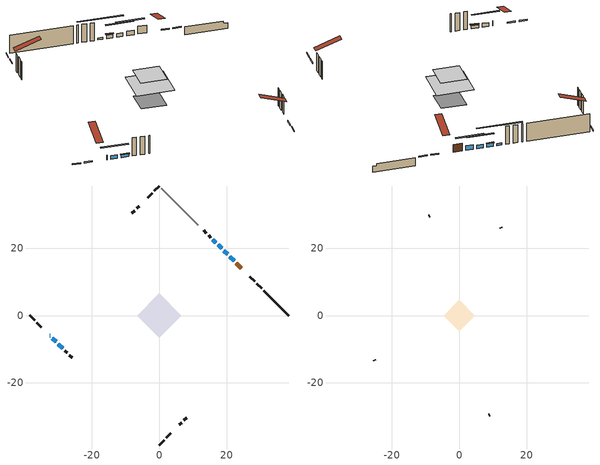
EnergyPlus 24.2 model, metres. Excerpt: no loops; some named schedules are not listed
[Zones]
conditioned space
 floor adiabatic (AdiabaticFloorConstruction): -6.56,0 0,6.56 6.56,0 0,-6.56 z3.05
 floor foundation (Slab1 construction): -4.46,0 0,4.46 4.46,0 0,-4.46 z-1.52
 wall outside (RimJoist1 construction): 0,-38.46 1.44,-37.02 / -38.46,0 -37.02,-1.44 / 0,38.46 -1.44,37.02 / 30.4,8.06 28.96,9.5 z0.61:0.91
 wall outside (RimJoist2 construction): 2.1,-36.36 3.49,-34.97 / -36.36,-2.1 -34.97,-3.49 / -2.1,36.36 -3.49,34.97 / 28.3,10.16 26.91,11.55 z0.61:0.91
 wall outside (AdiabaticWallConstruction 1): 24.41,14.05 22.89,15.57 z0.61:2.64
 wall outside (AdiabaticWallConstruction): -32.47,-5.99 -32.41,-6.05 / 22.24,16.22 20.94,17.52 z0.61:1.83; -31.76,-6.7 -30.64,-7.82 z0.61:1.58; 20.29,18.17 19.21,19.25 / 18.55,19.91 17.47,20.99 z0.61:1.53; -29.99,-8.47 -28.69,-9.77 z0.61:1.37; 16.82,21.64 15.95,22.51 z0.61:1.12
 wall outside (Wall1 construction): 5.99,-32.47 6.66,-31.8 / -28.04,-10.42 -27.37,-11.09 / -5.99,32.47 -6.66,31.8 / 15.3,23.16 14.63,23.83 z0.61:5.49
 wall outside (Wall2 construction): 7.31,-31.15 8.13,-30.33 / -26.71,-11.75 -25.9,-12.56 / -7.31,31.15 -8.13,30.33 / 13.97,24.49 13.16,25.3 z0.61:5.49
 wall foundation (FoundationWall1 construction): 31.06,7.4,-1.52 31.06,7.4,0.61 37.72,0.74,0.61 37.72,0.74,0.02 38.46,0,0.02 38.46,0,-1.52
 wall adiabatic (Wall4 construction): 11.64,26.82 0.66,37.8 z0.61:5.49
 window (WindowConstruction 5): -32.47,-5.99 -32.41,-6.05 z0.61:1.83
 window (WindowConstruction): 22.24,16.22 20.94,17.52 z0.61:1.83
 window (WindowConstruction 1): -31.76,-6.7 -30.64,-7.82 z0.61:1.58
 window (WindowConstruction 2): 20.29,18.17 19.21,19.25 z0.61:1.52
 window (WindowConstruction 3): 18.55,19.91 17.47,20.99 z0.61:1.52
 window (WindowConstruction 4): -29.99,-8.47 -28.69,-9.77 z0.61:1.37
 window (WindowConstruction 6): 16.82,21.64 15.95,22.51 z0.61:1.12
 door (Door): 24.41,14.05 22.89,15.57 z0.61:2.64
 ceiling adiabatic (AdiabaticFloorConstruction): 0,-6.56 6.56,0 0,6.56 -6.56,0 z3.05
attic - vented
 floor to conditioned space (Floor1 construction Reversed): -4.64,0 0,4.64 4.64,0 0,-4.64 z5.49
 wall outside (Wall3 construction): 8.78,-29.68 8.99,-29.47 / -25.24,-13.22 -25.04,-13.42 / -8.78,29.68 -8.99,29.47 / 12.51,25.95 12.3,26.16 z0.61:5.49
 roof outside (Roof1 construction): 5.34,-33.12,5.49 0.82,-28.61,7.62 -0.37,-29.8,7.62 4.14,-34.32,5.49; -33.12,-5.34,5.49 -28.61,-0.82,7.62 -29.8,0.37,7.62 -34.32,-4.14,5.49; -5.34,33.12,5.49 -0.82,28.61,7.62 0.37,29.8,7.62 -4.14,34.32,5.49; 25.06,13.4,5.49 20.55,8.88,7.62 21.74,7.69,7.62 26.26,12.21,5.49
shading: 19.08,19.38 24.1,14.36 24.39,14.65 19.37,19.67 z4.47; -28.78,-9.68 -33.62,-4.84 -33.91,-5.13 -29.07,-9.97 z4.22; 17.34,21.12 22.15,16.31 22.44,16.6 17.63,21.41 z4.16; 17.33,21.13 18.69,19.77 18.98,20.06 17.62,21.42 z1.73; -28.55,-9.91 -30.13,-8.33 -30.42,-8.62 -28.84,-10.2 z1.57; 12.36,26.1 20.41,18.05 20.7,18.34 12.65,26.39 z6.2
[Building]
Building 1: Terrain=Suburbs
[Site:Location]
Edmonton Intl AP_AB: Latitude {deg}=53.31; Longitude {deg}=-113.58; Time Zone {hr}=-7; Elevation {m}=723; Keep Site Location Information=Yes
[Site:GroundTemperature:Shallow]
-1.56185, -3.61833, -3.78302, -2.80711, 1.11059, 5.01004, 8.39065, 10.5322, 10.7141, 8.97234, 5.67794, 1.89811
[Site:WaterMainsTemperature]
Calculation Method=Schedule; Temperature Schedule=mains temperature schedule
[Material] Roughness=Rough; Thermal Absorptance=0.9
Name | Thickness {m} | Conductivity {W/m-K} | Density {kg/m3} | Specific Heat {J/kg-K} | Solar Absorptance | Visible Absorptance
asphalt or fiberglass shingles | 0.00635 | 0.162714 | 1121.4 | 1465.45 | 0.4 | 0.4
ceiling stud and cavity | 0.1397 | 0.0800577 | 65.682 | 1177.47 | 0.7 | 0.7
concrete 4.0 in. | 0.1016 | 1.803125 | 2242.8 | 837.4 | 0.7 | 0.7
concrete 8.0 in. | 0.2032 | 1.803125 | 2242.8 | 837.4 | 0.7 | 0.7
door material | 0.04445 | 0.327969 | 512.64 | 1214.23 | 0.7 | 0.7
exterior vertical ins | 0.00628623 | 0.029427 | 32.04 | 1214.23 | 0.7 | 0.7
floor covering | 0.0127 | 0.0433444 | 54.468 | 1339.84 | 0.6 | 0.6
floor rigid ins; wall rigid ins | 0.512978 | 0.029427 | 32.04 | 1214.23 | 0.7 | 0.7
floor stud and cavity | 0.1397 | 1.75129 | 37.0049 | 1207.88 | 0.7 | 0.7
furniture material conditioned space 1 | 0.1524 | 0.115458 | 640.8 | 1214.23 | 0.6 | 0.6
gypsum board | 0.0127 | 0.160291 | 801 | 837.4 | 0.6 | 0.6
gypsum board 1 | 0.0127 | 0.160291 | 801 | 837.4 | 0.7 | 0.7
osb sheathing 0.5 in. | 0.0127 | 0.115458 | 512.64 | 1214.23 | 0.7 | 0.7
osb sheathing 0.5 in. 1 | 0.0127 | 0.115458 | 512.64 | 1214.23 | 0.4 | 0.4
osb sheathing 0.75 in. | 0.01905 | 0.115458 | 512.64 | 1214.23 | 0.7 | 0.7
osb sheathing 2.0 in. | 0.0508 | 0.115458 | 512.64 | 1214.23 | 0.7 | 0.7
rim joist stud and cavity | 0.0508 | 0.0297859 | 125.044 | 1163.47 | 0.6 | 0.6
rim joist stud and cavity 1 | 0.0508 | 0.0316484 | 125.044 | 1163.47 | 0.6 | 0.6
wall stud and cavity | 0.1397 | 0.105644 | 139.0536 | 1170.24 | 0.7 | 0.7
wall stud and cavity 1 | 0.1397 | 0.0983129 | 139.0536 | 1170.24 | 0.7 | 0.7
wall stud and cavity 2 | 0.0889 | 6.1454 | 50.32683 | 1063.81 | 0.6 | 0.6
wall stud and cavity 3 | 0.1397 | 0.0940536 | 139.0536 | 1170.24 | 0.7 | 0.7
wall stud and cavity 4 | 0.0889 | 0.380278 | 52.3479 | 1209.89 | 0.7 | 0.7
wall stud and cavity 5 | 0.0889 | 0.391764 | 83.0341 | 1211.67 | 0.7 | 0.7
wood siding | 0.0254 | 0.102417 | 544.68 | 1172.36 | 0.4 | 0.4
wood siding 1 | 0.00254 | 0.102417 | 544.68 | 1172.36 | 0.4 | 0.4
wood siding 2; wood siding 3; wood siding 4 | 0.0254 | 0.102417 | 544.68 | 1172.36 | 0.7 | 0.7
[WindowMaterial:SimpleGlazingSystem]
Name | U-Factor {W/m2-K} | Solar Heat Gain Coefficient
WindowMaterial | 3.93656 | 0.71
WindowMaterial 1 | 2.97357 | 0.57
WindowMaterial 2 | 2.97868 | 0.56
WindowMaterial 3 | 2.97981 | 0.56
WindowMaterial 4 | 2.62096 | 0.28
WindowMaterial 5 | 5.58034 | 0.62
[Construction]
AdiabaticFloorConstruction: floor stud and cavity, floor rigid ins, osb sheathing 0.75 in., floor covering
AdiabaticWallConstruction: wood siding 3, wall rigid ins, wall stud and cavity 4, gypsum board
AdiabaticWallConstruction 1: wood siding 4, wall rigid ins, wall stud and cavity 4, gypsum board
Door: door material
Floor1 construction Reversed: gypsum board, ceiling stud and cavity
FoundationWall1 construction: concrete 8.0 in., gypsum board 1
furniture construction conditioned space 1: furniture material conditioned space 1
PartitionWallConstruction: gypsum board, wall stud and cavity 5, gypsum board
RimJoist1 construction: wood siding 2, osb sheathing 2.0 in., rim joist stud and cavity
RimJoist2 construction: wood siding 2, osb sheathing 2.0 in., rim joist stud and cavity 1
Roof1 construction: asphalt or fiberglass shingles
Slab1 construction: concrete 4.0 in.
Wall1 construction: wood siding, osb sheathing 0.5 in., wall stud and cavity, gypsum board
Wall2 construction: wood siding, osb sheathing 0.5 in., wall stud and cavity 1, gypsum board
Wall3 construction: wood siding 1, wall stud and cavity 2
Wall4 construction: osb sheathing 0.5 in. 1, wall stud and cavity 3, gypsum board
WindowConstruction: WindowMaterial
WindowConstruction 1: WindowMaterial 1
WindowConstruction 2; WindowConstruction 3: WindowMaterial 2
WindowConstruction 4: WindowMaterial 3
WindowConstruction 5: WindowMaterial 4
WindowConstruction 6: WindowMaterial 5
[Zone] Multiplier=1; Part of Total Floor Area=Yes
Name | Volume {m3}
attic - vented | 14.8767
conditioned space | 313.7
[Space]
Name | Zone | Volume {m3}
attic - vented 1 | attic - vented | 14.8767
conditioned space 1 | conditioned space | 313.7
[ZoneInfiltration:EffectiveLeakageArea]
infil attic - vented 1: Zone or Space=attic - vented 1; Schedule=Always On Discrete; Effective Air Leakage Area {cm2}=1496.7; Stack Coefficient=0.000487222; Wind Coefficient=1.49136e-05
[ZoneMixing]
whole house fan mix: Zone or Space=attic - vented; Schedule=Always On Continuous; Design Flow Rate Calculation Method=Flow/Zone; Design Flow Rate {m3/s}=0; Source Zone or Space=conditioned space
[SurfaceProperty:ExposedFoundationPerimeter]
Slab1: Exposed Perimeter Calculation Method=TotalExposedPerimeter; Total Exposed Perimeter {m}=10.47
[InternalMass] Zone or ZoneList=conditioned space; Space or SpaceList=conditioned space 1
Name | Construction | Surface Area {m2}
furniture mass conditioned space 1 | furniture construction conditioned space 1 | 50.3359
partition wall mass | PartitionWallConstruction | 125.84
[Lights]
interior lighting: Zone or ZoneList or Space or SpaceList=conditioned space 1; Schedule=interior lighting schedule; Design Level Calculation Method=LightingLevel; Lighting Level {W}=343.2; Return Air Fraction=0; Fraction Radiant=0.6; Fraction Visible=0.2; Fraction Replaceable=1
[People]
occupants: Zone or ZoneList or Space or SpaceList=conditioned space 1; Number of People Schedule=occupants schedule; Number of People Calculation Method=People; Number of People=3; Fraction Radiant=0.314171; Sensible Heat Fraction=0.56303; Activity Level Schedule=occupants activity schedule; Carbon Dioxide Generation Rate {m3/s-W}=0; Enable ASHRAE 55 Comfort Warnings=No; Mean Radiant Temperature Calculation Type=EnclosureAveraged
[ElectricEquipment] Zone or ZoneList or Space or SpaceList=conditioned space 1; Design Level Calculation Method=EquipmentLevel
Name | Schedule | Design Level {W} | Fraction Latent | Fraction Radiant | Fraction Lost
clothes dryer | clothes dryer schedule | 140.772 | 0.015 | 0.081 | 0.85
clothes washer | clothes washer schedule | 32.1985 | 0.03 | 0.162 | 0.7
cooking range | cooking range schedule | 208.969 | 0.08 | 0.432 | 0.2
dishwasher | dishwasher schedule | 66.8632 | 0.3 | 0.18 | 0.4
fridge | fridge schedule | 72.9452 | 0 | 0.6 | 0
mech vent house fan | mech vent house fan schedule | 0 | 0 | 0 | 1
mech vent house fan cfis | mech vent house fan cfis schedule | 0 | 0 | 0 | 0
mech vent range fan 0 | mech vent range fan 0 schedule | 57 | 0 | 0 | 1
misc plug loads | misc plug loads schedule | 494.7 | 0.045 | 0.513 | 0.1
whole house fan | Always On Discrete | 0 | 0 | 0 | 1
[OtherEquipment] Zone or ZoneList or Space or SpaceList=conditioned space 1; Design Level Calculation Method=EquipmentLevel
Name | Fuel Type | Schedule | Design Level {W} | Fraction Latent | Fraction Radiant | Fraction Lost
clothes dryer 1 | Electricity | clothes dryer schedule | 0 | 0.015 | 0.081 | 0.85
cooking range 1 | Electricity | cooking range schedule | 0 | 0.08 | 0.432 | 0.2
general water use latent | None | general water use schedule | 59.3978 | 1 | 0 | 0
general water use sensible | None | general water use schedule | -58.539 | 0 | 0.6 | 0
mech vent house fan latent load | None | Always On Discrete | 0 | 1 | 0 | 0
mech vent house fan sensible load | None | Always On Discrete | 0 | 0 | 0 | 0
water heater energy adjustment1 | NaturalGas | Always On Discrete | 0.01 | 0 | 0 | 1
[ZoneInfiltration:DesignFlowRate] Zone or ZoneList or Space or SpaceList=conditioned space 1; Schedule=Always On Discrete; Design Flow Rate Calculation Method=Flow/Zone; Design Flow Rate {m3/s}=0
infil flow; natural vent flow; whole house fan flow
[AvailabilityManager:Scheduled]
furnace airloop Availability Manager: Schedule=Always On Discrete
[Foundation:Kiva]
Foundation Kiva 1: Initial Indoor Air Temperature {C}=18; Wall Height Above Grade {m}=0.609996; Wall Depth Below Slab {m}=0.2032; Custom Block Material Name 1=exterior vertical ins; Custom Block Depth 1 {m}=2.13; Custom Block X Position 1 {m}=0.2159; Custom Block Z Position 1 {m}=0
[Foundation:Kiva:Settings]
Soil Conductivity {W/m-K}=0.849921; Soil Density {kg/m3}=1842.3; Soil Specific Heat {J/kg-K}=418.7; Ground Solar Absorptivity=0.9; Ground Thermal Absorptivity=0.9; Ground Surface Roughness {m}=0.03; Far-Field Width {m}=40; Deep-Ground Boundary Condition=ZeroFlux; Deep-Ground Depth {m}=40; Minimum Cell Dimension {m}=0.2; Maximum Cell Growth Coefficient=3; Simulation Timestep=Timestep
[Exterior:Lights]
exterior lighting: Schedule=exterior lighting schedule; Design Level {W}=75.6
[EnergyManagementSystem:GlobalVariable]
furnace_airloop_Fan_RTF
infil_program_Qfan
infil_program_Qinf
natural_vent_program_Qnv
natural_vent_program_Qwhf
[EnergyManagementSystem:Sensor]
Name | Output:Variable or Output:Meter Index Key | Output:Variable or Output:Meter
airflow_gain | infil flow | Infiltration Sensible Heat Gain Energy
airflow_gain_1 | natural vent flow | Infiltration Sensible Heat Gain Energy
airflow_gain_2 | whole house fan flow | Infiltration Sensible Heat Gain Energy
airflow_loss | infil flow | Infiltration Sensible Heat Loss Energy
airflow_loss_1 | natural vent flow | Infiltration Sensible Heat Loss Energy
airflow_loss_2 | whole house fan flow | Infiltration Sensible Heat Loss Energy
clg_load_cond |  | Cooling:EnergyTransfer:Zone:CONDITIONED SPACE
clg_sp_s; clg_sp_s_1 | cooling setpoint | Schedule Value
clothes_dryer_exhaust_0_sch_s | clothes dryer exhaust 0 schedule | Schedule Value
cool_season | cooling season schedule | Schedule Value
htg_load_cond |  | Heating:EnergyTransfer:Zone:CONDITIONED SPACE
htg_sp_s; htg_sp_s_1 | heating setpoint | Schedule Value
ig_ee_conv | clothes dryer | Electric Equipment Convective Heating Energy
ig_ee_conv_2 | cooking range | Electric Equipment Convective Heating Energy
ig_ee_conv_4 | fridge | Electric Equipment Convective Heating Energy
ig_ee_conv_5 | misc plug loads | Electric Equipment Convective Heating Energy
ig_ee_conv_6 | whole house fan | Electric Equipment Convective Heating Energy
ig_ee_rad | clothes dryer | Electric Equipment Radiant Heating Energy
ig_ee_rad_2 | cooking range | Electric Equipment Radiant Heating Energy
ig_ee_rad_4 | fridge | Electric Equipment Radiant Heating Energy
ig_ee_rad_5 | misc plug loads | Electric Equipment Radiant Heating Energy
ig_ee_rad_6 | whole house fan | Electric Equipment Radiant Heating Energy
ig_lgt_conv | interior lighting | Lights Convective Heating Energy
ig_lgt_rad | interior lighting | Lights Radiant Heating Energy
ig_lgt_vis | interior lighting | Lights Visible Radiation Heating Energy
ig_oe_conv | clothes dryer 1 | Other Equipment Convective Heating Energy
ig_oe_conv_1 | cooking range 1 | Other Equipment Convective Heating Energy
ig_oe_conv_2 | general water use latent | Other Equipment Convective Heating Energy
ig_oe_conv_3 | general water use sensible | Other Equipment Convective Heating Energy
ig_oe_conv_4 | water heater energy adjustment1 | Other Equipment Convective Heating Energy
ig_oe_rad | clothes dryer 1 | Other Equipment Radiant Heating Energy
ig_oe_rad_1 | cooking range 1 | Other Equipment Radiant Heating Energy
ig_oe_rad_2 | general water use latent | Other Equipment Radiant Heating Energy
ig_oe_rad_3 | general water use sensible | Other Equipment Radiant Heating Energy
ig_oe_rad_4 | water heater energy adjustment1 | Other Equipment Radiant Heating Energy
ig_ppl_conv | occupants | People Convective Heating Energy
ig_ppl_rad | occupants | People Radiant Heating Energy
im_conv | furniture mass conditioned space 1 | Surface Inside Face Convection Heat Gain Energy
im_conv_1 | partition wall mass | Surface Inside Face Convection Heat Gain Energy
im_ig | furniture mass conditioned space 1 | Surface Inside Face Internal Gains Radiation Heat Gain Energy
im_ig_1 | partition wall mass | Surface Inside Face Internal Gains Radiation Heat Gain Energy
im_lgt | furniture mass conditioned space 1 | Surface Inside Face Lights Radiation Heat Gain Energy
im_lgt_1 | partition wall mass | Surface Inside Face Lights Radiation Heat Gain Energy
im_sol | furniture mass conditioned space 1 | Surface Inside Face Solar Radiation Heat Gain Energy
im_sol_1 | partition wall mass | Surface Inside Face Solar Radiation Heat Gain Energy
im_surf | furniture mass conditioned space 1 | Surface Inside Face Net Surface Thermal Radiation Heat Gain Energy
im_surf_1 | partition wall mass | Surface Inside Face Net Surface Thermal Radiation Heat Gain Energy
mech_vent_range_fan_0_sch_s | mech vent range fan 0 schedule | Schedule Value
mv_conv | mech vent house fan | Electric Equipment Convective Heating Energy
mv_conv_1 | mech vent house fan cfis | Electric Equipment Convective Heating Energy
mv_conv_2 | mech vent range fan 0 | Electric Equipment Convective Heating Energy
mv_conv_3 | mech vent house fan latent load | Other Equipment Convective Heating Energy
mv_conv_4 | mech vent house fan sensible load | Other Equipment Convective Heating Energy
mv_rad | mech vent house fan | Electric Equipment Radiant Heating Energy
mv_rad_1 | mech vent house fan cfis | Electric Equipment Radiant Heating Energy
mv_rad_2 | mech vent range fan 0 | Electric Equipment Radiant Heating Energy
mv_rad_3 | mech vent house fan latent load | Other Equipment Radiant Heating Energy
mv_rad_4 | mech vent house fan sensible load | Other Equipment Radiant Heating Energy
natural_vent_s | natural vent schedule | Schedule Value
out_pb_s |  | Site Outdoor Air Barometric Pressure
out_wt_s |  | Site Outdoor Air Humidity Ratio
site_vw_s |  | Site Wind Speed
ss_back_out | Window1 | Surface Window Shortwave from Zone Back Out Window Heat Transfer Rate
ss_back_out_1 | Window2 | Surface Window Shortwave from Zone Back Out Window Heat Transfer Rate
ss_back_out_2 | Window3 | Surface Window Shortwave from Zone Back Out Window Heat Transfer Rate
ss_back_out_3 | Window4 | Surface Window Shortwave from Zone Back Out Window Heat Transfer Rate
ss_back_out_4 | Window5 | Surface Window Shortwave from Zone Back Out Window Heat Transfer Rate
ss_back_out_5 | Window6 | Surface Window Shortwave from Zone Back Out Window Heat Transfer Rate
ss_back_out_6 | Window7 | Surface Window Shortwave from Zone Back Out Window Heat Transfer Rate
ss_conv | Door1 | Surface Inside Face Convection Heat Gain Energy
ss_conv_1 | Window1 | Surface Inside Face Convection Heat Gain Energy
ss_conv_2 | Window2 | Surface Inside Face Convection Heat Gain Energy
ss_conv_3 | Window3 | Surface Inside Face Convection Heat Gain Energy
ss_conv_4 | Window4 | Surface Inside Face Convection Heat Gain Energy
ss_conv_5 | Window5 | Surface Inside Face Convection Heat Gain Energy
ss_conv_6 | Window6 | Surface Inside Face Convection Heat Gain Energy
ss_conv_7 | Window7 | Surface Inside Face Convection Heat Gain Energy
ss_ig | Door1 | Surface Inside Face Internal Gains Radiation Heat Gain Energy
ss_ig_1 | Window1 | Surface Inside Face Internal Gains Radiation Heat Gain Energy
ss_ig_2 | Window2 | Surface Inside Face Internal Gains Radiation Heat Gain Energy
ss_ig_3 | Window3 | Surface Inside Face Internal Gains Radiation Heat Gain Energy
ss_ig_4 | Window4 | Surface Inside Face Internal Gains Radiation Heat Gain Energy
ss_ig_5 | Window5 | Surface Inside Face Internal Gains Radiation Heat Gain Energy
ss_ig_6 | Window6 | Surface Inside Face Internal Gains Radiation Heat Gain Energy
ss_ig_7 | Window7 | Surface Inside Face Internal Gains Radiation Heat Gain Energy
ss_lgt | Door1 | Surface Inside Face Lights Radiation Heat Gain Energy
ss_sol | Door1 | Surface Inside Face Solar Radiation Heat Gain Energy
ss_surf | Door1 | Surface Inside Face Net Surface Thermal Radiation Heat Gain Energy
ss_surf_1 | Window1 | Surface Inside Face Net Surface Thermal Radiation Heat Gain Energy
ss_surf_2 | Window2 | Surface Inside Face Net Surface Thermal Radiation Heat Gain Energy
ss_surf_3 | Window3 | Surface Inside Face Net Surface Thermal Radiation Heat Gain Energy
ss_surf_4 | Window4 | Surface Inside Face Net Surface Thermal Radiation Heat Gain Energy
ss_surf_5 | Window5 | Surface Inside Face Net Surface Thermal Radiation Heat Gain Energy
ss_surf_6 | Window6 | Surface Inside Face Net Surface Thermal Radiation Heat Gain Energy
ss_surf_7 | Window7 | Surface Inside Face Net Surface Thermal Radiation Heat Gain Energy
ss_trans_in | Window1 | Surface Window Transmitted Solar Radiation Rate
ss_trans_in_1 | Window2 | Surface Window Transmitted Solar Radiation Rate
ss_trans_in_2 | Window3 | Surface Window Transmitted Solar Radiation Rate
ss_trans_in_3 | Window4 | Surface Window Transmitted Solar Radiation Rate
ss_trans_in_4 | Window5 | Surface Window Transmitted Solar Radiation Rate
ss_trans_in_5 | Window6 | Surface Window Transmitted Solar Radiation Rate
ss_trans_in_6 | Window7 | Surface Window Transmitted Solar Radiation Rate
ss_trans_out | Window1 | Surface Inside Face Initial Transmitted Diffuse Transmitted Out Window Solar Radiation Rate
ss_trans_out_1 | Window2 | Surface Inside Face Initial Transmitted Diffuse Transmitted Out Window Solar Radiation Rate
ss_trans_out_2 | Window3 | Surface Inside Face Initial Transmitted Diffuse Transmitted Out Window Solar Radiation Rate
ss_trans_out_3 | Window4 | Surface Inside Face Initial Transmitted Diffuse Transmitted Out Window Solar Radiation Rate
ss_trans_out_4 | Window5 | Surface Inside Face Initial Transmitted Diffuse Transmitted Out Window Solar Radiation Rate
ss_trans_out_5 | Window6 | Surface Inside Face Initial Transmitted Diffuse Transmitted Out Window Solar Radiation Rate
ss_trans_out_6 | Window7 | Surface Inside Face Initial Transmitted Diffuse Transmitted Out Window Solar Radiation Rate
s_conv | Floor1 | Surface Inside Face Convection Heat Gain Energy
s_conv_1 | FoundationWall1 | Surface Inside Face Convection Heat Gain Energy
s_conv_10 | RimJoist2:315 | Surface Inside Face Convection Heat Gain Energy
s_conv_11 | RimJoist2:45 | Surface Inside Face Convection Heat Gain Energy
s_conv_12 | Slab1 | Surface Inside Face Convection Heat Gain Energy
s_conv_13 | Wall1:135 | Surface Inside Face Convection Heat Gain Energy
s_conv_14 | Wall1:225 | Surface Inside Face Convection Heat Gain Energy
s_conv_15 | Wall1:315 | Surface Inside Face Convection Heat Gain Energy
s_conv_16 | Wall1:45 | Surface Inside Face Convection Heat Gain Energy
s_conv_17 | Wall2:135 | Surface Inside Face Convection Heat Gain Energy
s_conv_18 | Wall2:225 | Surface Inside Face Convection Heat Gain Energy
s_conv_19 | Wall2:315 | Surface Inside Face Convection Heat Gain Energy
s_conv_2 | inferred conditioned ceiling | Surface Inside Face Convection Heat Gain Energy
s_conv_20 | Wall2:45 | Surface Inside Face Convection Heat Gain Energy
s_conv_21 | Wall4 | Surface Inside Face Convection Heat Gain Energy
s_conv_3 | inferred conditioned floor | Surface Inside Face Convection Heat Gain Energy
s_conv_4 | RimJoist1:135 | Surface Inside Face Convection Heat Gain Energy
s_conv_5 | RimJoist1:225 | Surface Inside Face Convection Heat Gain Energy
s_conv_6 | RimJoist1:315 | Surface Inside Face Convection Heat Gain Energy
s_conv_7 | RimJoist1:45 | Surface Inside Face Convection Heat Gain Energy
s_conv_8 | RimJoist2:135 | Surface Inside Face Convection Heat Gain Energy
s_conv_9 | RimJoist2:225 | Surface Inside Face Convection Heat Gain Energy
s_ig | Floor1 | Surface Inside Face Internal Gains Radiation Heat Gain Energy
s_ig_1 | FoundationWall1 | Surface Inside Face Internal Gains Radiation Heat Gain Energy
s_ig_10 | RimJoist2:315 | Surface Inside Face Internal Gains Radiation Heat Gain Energy
s_ig_11 | RimJoist2:45 | Surface Inside Face Internal Gains Radiation Heat Gain Energy
s_ig_12 | Slab1 | Surface Inside Face Internal Gains Radiation Heat Gain Energy
s_ig_13 | Wall1:135 | Surface Inside Face Internal Gains Radiation Heat Gain Energy
s_ig_14 | Wall1:225 | Surface Inside Face Internal Gains Radiation Heat Gain Energy
s_ig_15 | Wall1:315 | Surface Inside Face Internal Gains Radiation Heat Gain Energy
s_ig_16 | Wall1:45 | Surface Inside Face Internal Gains Radiation Heat Gain Energy
s_ig_17 | Wall2:135 | Surface Inside Face Internal Gains Radiation Heat Gain Energy
s_ig_18 | Wall2:225 | Surface Inside Face Internal Gains Radiation Heat Gain Energy
s_ig_19 | Wall2:315 | Surface Inside Face Internal Gains Radiation Heat Gain Energy
s_ig_2 | inferred conditioned ceiling | Surface Inside Face Internal Gains Radiation Heat Gain Energy
s_ig_20 | Wall2:45 | Surface Inside Face Internal Gains Radiation Heat Gain Energy
s_ig_21 | Wall4 | Surface Inside Face Internal Gains Radiation Heat Gain Energy
s_ig_3 | inferred conditioned floor | Surface Inside Face Internal Gains Radiation Heat Gain Energy
s_ig_4 | RimJoist1:135 | Surface Inside Face Internal Gains Radiation Heat Gain Energy
s_ig_5 | RimJoist1:225 | Surface Inside Face Internal Gains Radiation Heat Gain Energy
s_ig_6 | RimJoist1:315 | Surface Inside Face Internal Gains Radiation Heat Gain Energy
s_ig_7 | RimJoist1:45 | Surface Inside Face Internal Gains Radiation Heat Gain Energy
s_ig_8 | RimJoist2:135 | Surface Inside Face Internal Gains Radiation Heat Gain Energy
s_ig_9 | RimJoist2:225 | Surface Inside Face Internal Gains Radiation Heat Gain Energy
s_lgt | Floor1 | Surface Inside Face Lights Radiation Heat Gain Energy
s_lgt_1 | FoundationWall1 | Surface Inside Face Lights Radiation Heat Gain Energy
s_lgt_10 | RimJoist2:315 | Surface Inside Face Lights Radiation Heat Gain Energy
s_lgt_11 | RimJoist2:45 | Surface Inside Face Lights Radiation Heat Gain Energy
s_lgt_12 | Slab1 | Surface Inside Face Lights Radiation Heat Gain Energy
s_lgt_13 | Wall1:135 | Surface Inside Face Lights Radiation Heat Gain Energy
s_lgt_14 | Wall1:225 | Surface Inside Face Lights Radiation Heat Gain Energy
s_lgt_15 | Wall1:315 | Surface Inside Face Lights Radiation Heat Gain Energy
s_lgt_16 | Wall1:45 | Surface Inside Face Lights Radiation Heat Gain Energy
s_lgt_17 | Wall2:135 | Surface Inside Face Lights Radiation Heat Gain Energy
s_lgt_18 | Wall2:225 | Surface Inside Face Lights Radiation Heat Gain Energy
s_lgt_19 | Wall2:315 | Surface Inside Face Lights Radiation Heat Gain Energy
s_lgt_2 | inferred conditioned ceiling | Surface Inside Face Lights Radiation Heat Gain Energy
s_lgt_20 | Wall2:45 | Surface Inside Face Lights Radiation Heat Gain Energy
s_lgt_21 | Wall4 | Surface Inside Face Lights Radiation Heat Gain Energy
s_lgt_3 | inferred conditioned floor | Surface Inside Face Lights Radiation Heat Gain Energy
s_lgt_4 | RimJoist1:135 | Surface Inside Face Lights Radiation Heat Gain Energy
s_lgt_5 | RimJoist1:225 | Surface Inside Face Lights Radiation Heat Gain Energy
s_lgt_6 | RimJoist1:315 | Surface Inside Face Lights Radiation Heat Gain Energy
s_lgt_7 | RimJoist1:45 | Surface Inside Face Lights Radiation Heat Gain Energy
